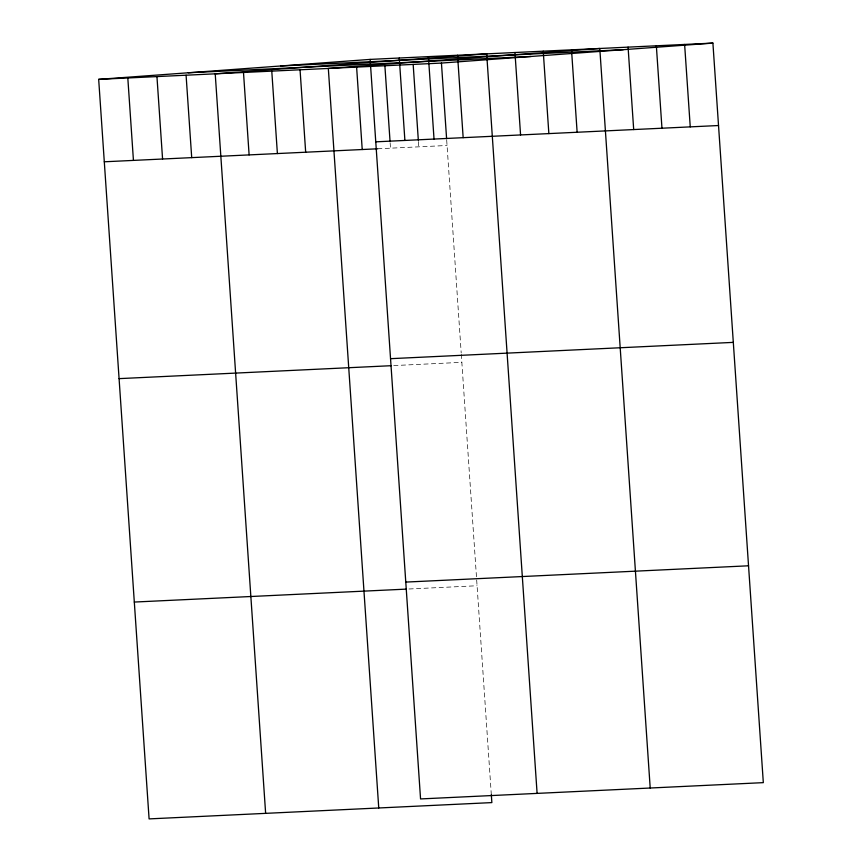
<?xml version="1.0" encoding="UTF-8"?>
<svg xmlns="http://www.w3.org/2000/svg" width="862" height="862" viewBox="0 0 862 862"><rect width="100%" height="100%" fill="white"/><g stroke="black" fill="none" stroke-linecap="round" stroke-linejoin="round"><path stroke-width="0.65" stroke-dasharray="4.31 3.23" d="M377.653 148.792L447.066 145.495M393.718 365.574L461.849 362.342M408.954 588.994L477.074 585.751M446.699 140.172L461.202 352.967M461.299 354.304L491.308 794.57M418.426 141.519L418.781 146.842M390.141 142.866L390.508 148.178"/><path stroke-width="1.29" d="M491.308 794.57L491.857 802.597L149.094 818.9L98.677 79.358L370.143 59.403L712.906 43.1L763.323 782.642L420.559 798.934L370.143 59.403M98.677 79.358L441.441 63.066L712.906 43.1M280.559 65.986L623.323 49.684M188.261 72.774L531.024 56.472M375.757 141.831L718.52 125.529M104.302 161.787L377.653 148.792M390.54 358.678L733.303 342.376M119.085 378.633L391.154 365.703M405.776 582.087L748.539 565.795M134.31 602.053L406.379 589.112M684.622 44.447L690.246 126.876M656.348 45.794L661.962 128.222M628.075 47.13L633.689 129.559M650.207 788.019L599.79 48.477L328.325 68.443L378.752 807.974M571.517 49.824L577.131 132.252M543.232 51.17L548.857 133.599M514.959 52.517L520.573 134.946M537.101 793.396L486.685 53.853L215.22 73.82L265.636 813.362M457.55 55.243L463.163 137.672M441.441 63.066L446.613 138.847M428.414 56.633L434.028 139.062M413.167 64.402L418.329 140.194M399.278 58.013L404.892 140.441M384.883 65.749L390.055 141.53M356.609 67.096L362.223 149.525M300.051 69.79L305.676 152.218M271.778 71.126L277.392 153.565M243.493 72.473L249.118 154.901M186.084 75.209L191.709 157.638M156.949 76.589L162.573 159.017M127.813 77.979L133.438 160.407"/></g></svg>
